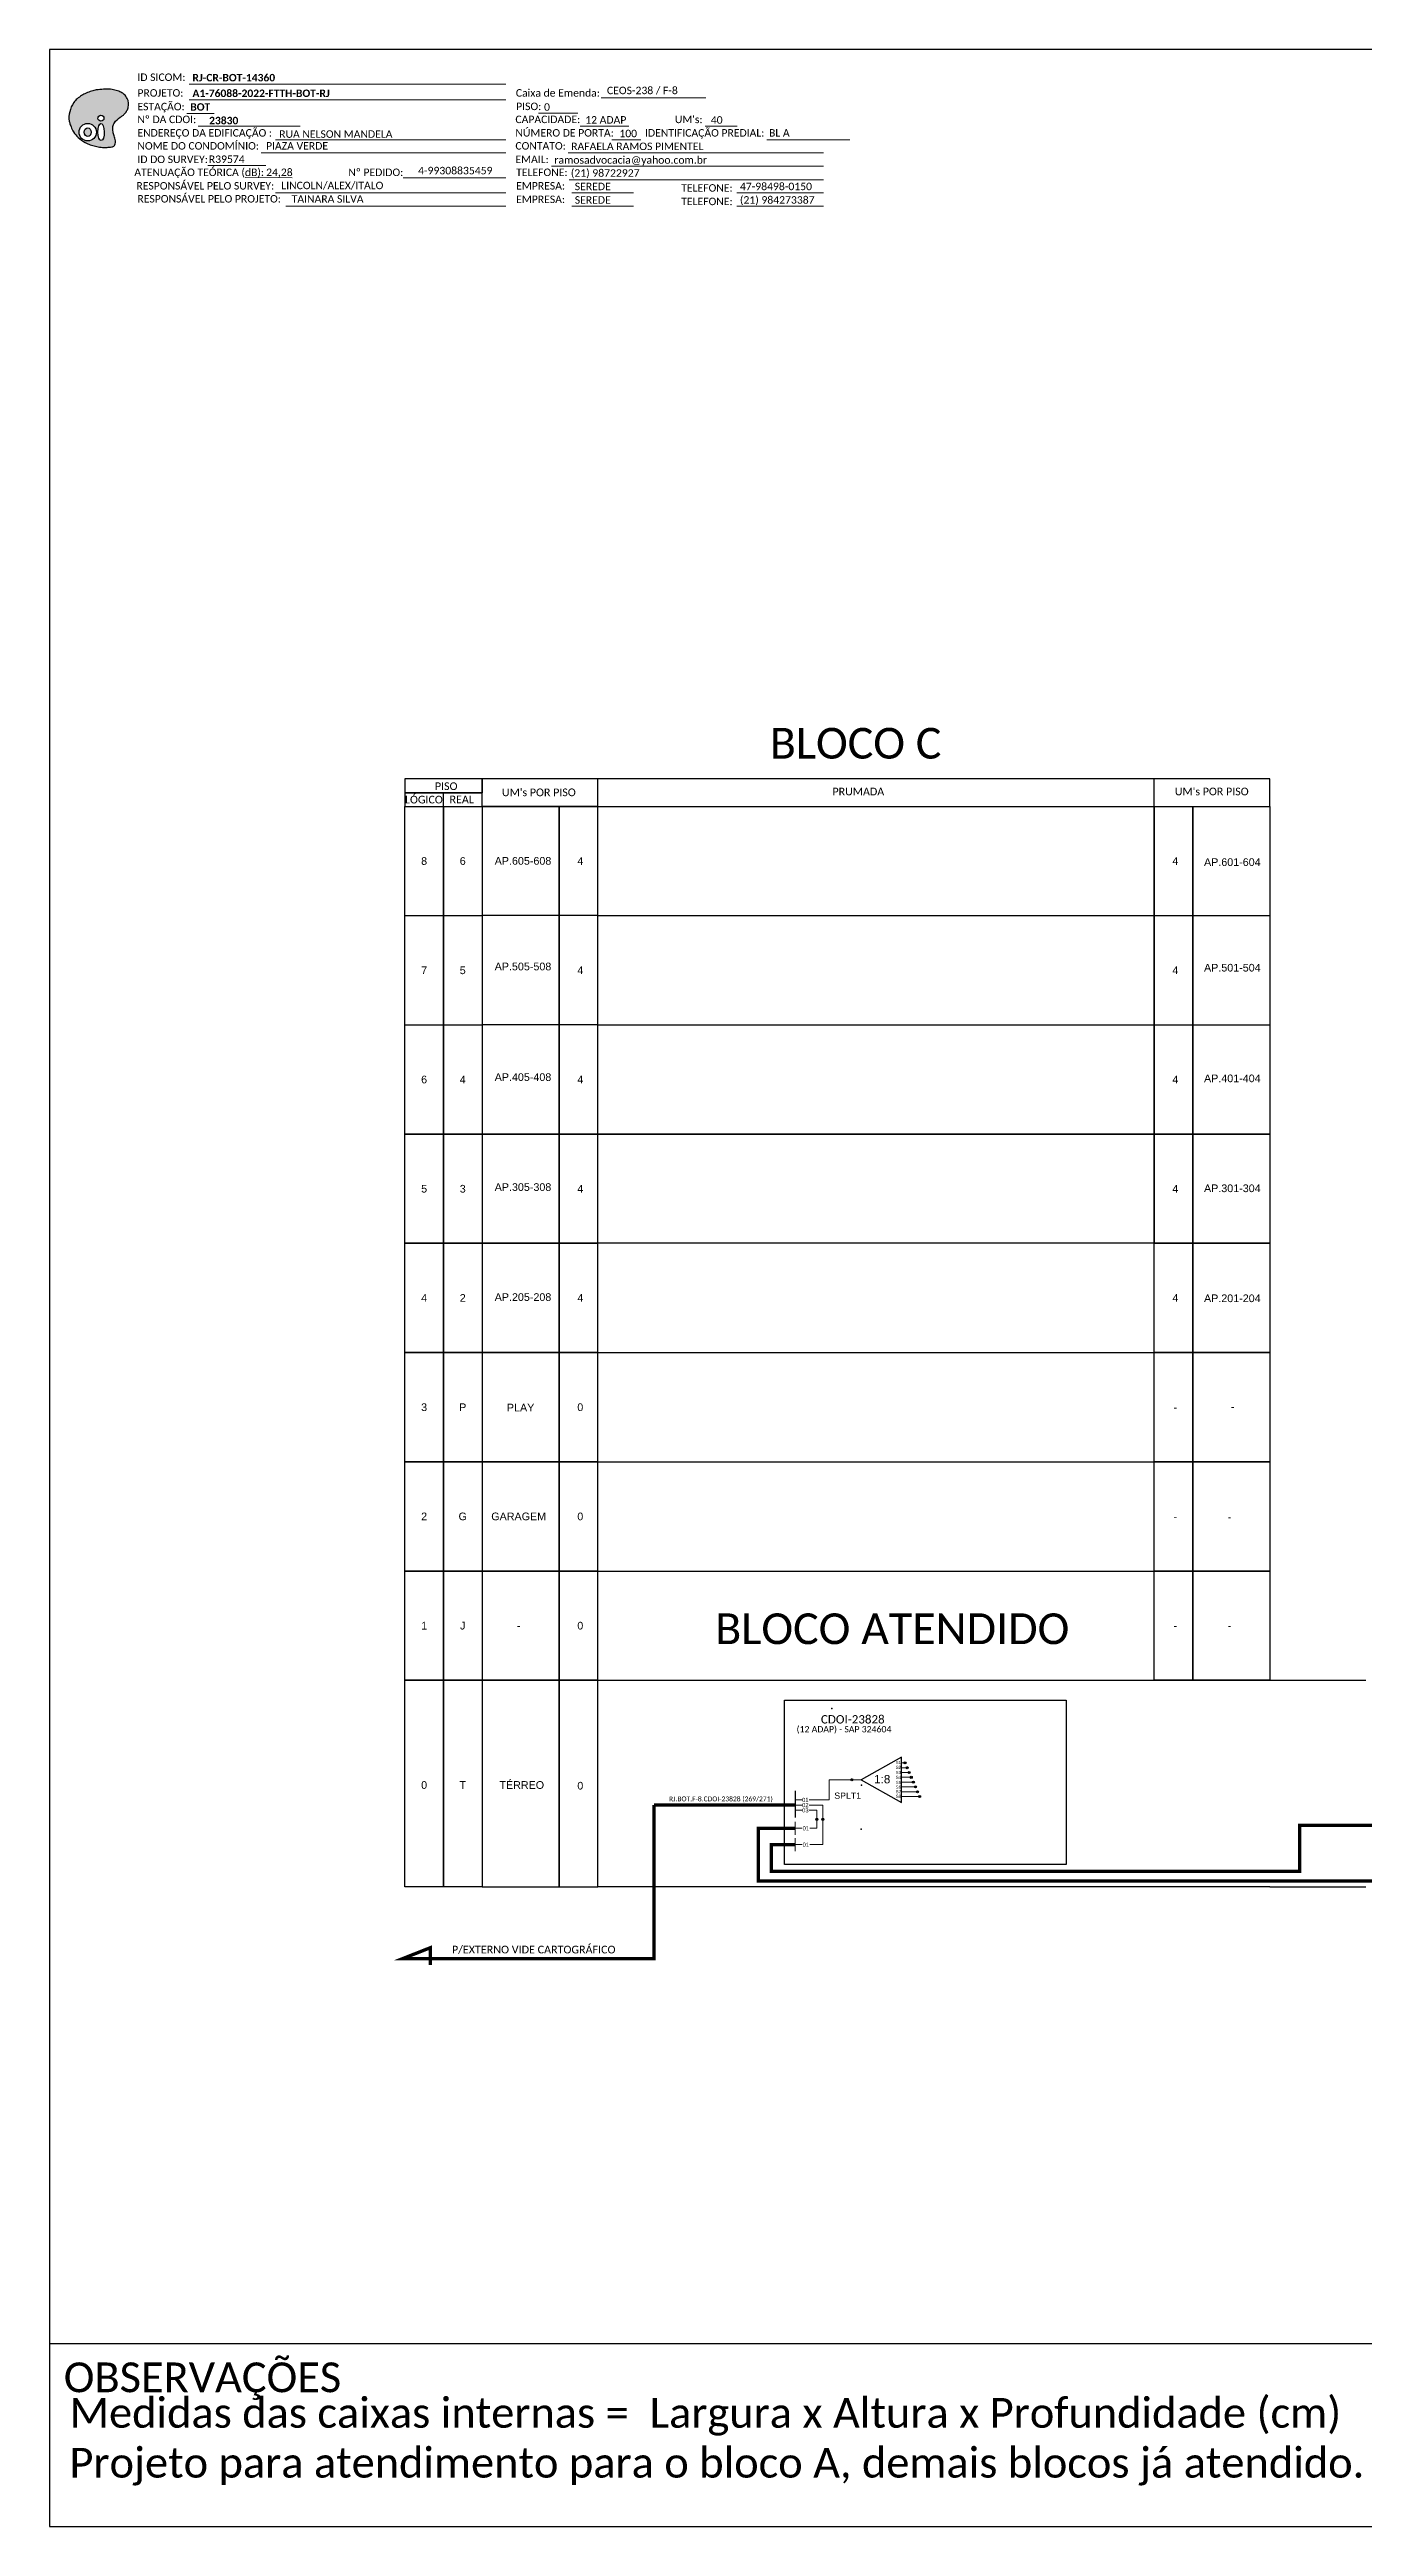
# Model space of a CAD drawing. Header units: inches. Extents: x 38 to 2658, y 14 to 608.
# Drawn here: x 1820 to 2135, y 14 to 608 of the extents above; entities that cross this region are included whole.
import ezdxf
from ezdxf.enums import TextEntityAlignment as Align

# ---------------------------------------------------------------- set-up
doc = ezdxf.new("R2010")
doc.units = ezdxf.units.IN
doc.header["$MEASUREMENT"] = 0
doc.layers.add('AS BUILT', color=10, linetype='Continuous')
doc.styles.add('ARIAL', font='arial.ttf')
doc.styles.add('MtXpl_Calibri', font='calibri.ttf')
doc.styles.add('WMF-Calibri0', font='calibri.ttf')
doc.styles.add('WMF-Calibri1', font='calibrib.ttf')

# ---------------------------------------------------------------- blocks, each defined once
blk = doc.blocks.new('LEG_CDO64_DIR')
blk.add_point((0, 0))
at = {"color": 1, "style": 'WMF-Calibri0', "flags": 4}
blk.add_attdef('MODELO', text='', height=1.5, dxfattribs=at).set_placement((-1.52, -5.5), align=Align.CENTER)
blk.add_attdef('CDO', (-2.62, -3.57), '', height=2, dxfattribs=at)
blk = doc.blocks.new('OI')
h = blk.add_hatch(color=40)
edge = h.paths.add_edge_path()
edge.add_spline(control_points=[(4.35, -0.67), (3.92, -0.99), (3.26, -1.5), (2.81, -2.59), (2.9, -3.5), (3.06, -4.27), (3.31, -4.85), (3.37, -5.39), (3.4, -5.88), (3.2, -6.4), (2.54, -6.61), (1.65, -6.63), (0.55, -6.67), (-0.56, -6.42), (-1.61, -6.14), (-2.77, -5.61), (-3.92, -4.77), (-4.89, -3.7), (-5.34, -2.65), (-5.6, -1.94), (-5.85, -0.96), (-5.71, 0.47), (-5.1, 2.02), (-4.14, 3.02), (-3.3, 3.61), (-2.37, 4.16), (-1.36, 4.44), (-0.56, 4.7), (0.79, 4.85), (2.24, 4.97), (3.79, 4.57), (4.67, 4.21), (5.44, 3.65), (5.76, 2.99), (6.03, 2.21), (6.01, 1.46), (5.72, 0.64), (5.31, 0.08), (4.88, -0.38), (4.51, -0.55), (4.35, -0.67)], knot_values=[0, 0, 0, 0, 1.60434, 2.417191, 3.427595, 4.282808, 4.776746, 5.304182, 5.888771, 6.258406, 6.858137, 7.79129, 8.986195, 10.124242, 11.187857, 12.242908, 13.953784, 15.414161, 16.515391, 17.349188, 17.675853, 19.552021, 21.515531, 22.568638, 23.63245, 24.621084, 25.782718, 26.745347, 27.142653, 29.870543, 31.004649, 31.921532, 32.709589, 33.801391, 34.042471, 35.192333, 35.971461, 36.628871, 37.254359, 37.836911, 37.836911, 37.836911, 37.836911], degree=3, periodic=0)
h.paths.add_polyline_path([(1.13, -0.87, -1), (-0.04, -0.87, -1)], flags=16)
edge = h.paths.add_edge_path(flags=16)
edge.add_ellipse((0.56, -3.59), major_axis=(-0.02, 1.71), ratio=0.361305, start_angle=0, end_angle=360)
h.paths.add_polyline_path([(-0.36, -3.62, -1), (-3.8, -3.62, -1)], flags=16)
edge = h.paths.add_edge_path(flags=0)
edge.add_ellipse((-2.08, -3.62), major_axis=(0, 0.885), ratio=0.758294, start_angle=0, end_angle=360)
at = {"color": 40}
for centre, radius in [((-2.08, -3.62), 1.72), ((0.54, -0.87), 0.587)]:
    blk.add_circle(centre, radius, dxfattribs=at)
blk.add_ellipse((-2.08, -3.62), major_axis=(0, 0.885), ratio=0.758294, start_param=-3.141592653589792, end_param=3.141592653589792, dxfattribs=at)
blk.add_ellipse((0.56, -3.59), major_axis=(-0.02, 1.71), ratio=0.361305, dxfattribs=at)
at = {"color": 40, "start_tangent": (-0.800898, -0.598801), "end_tangent": (-0.800898, -0.598801)}
blk.add_spline([(4.35, -0.67), (3.2, -1.78), (2.9, -2.54), (2.92, -3.55), (3.12, -4.38), (3.28, -4.85), (3.37, -5.37), (3.35, -5.95), (3.2, -6.29), (2.66, -6.55), (1.73, -6.63), (0.54, -6.62), (-0.58, -6.41), (-1.6, -6.11), (-2.56, -5.67), (-3.95, -4.67), (-4.89, -3.56), (-5.37, -2.56), (-5.64, -1.78), (-5.72, -1.46), (-5.63, 0.42), (-4.84, 2.22), (-4.13, 2.99), (-3.27, 3.62), (-2.4, 4.09), (-1.3, 4.47), (-0.37, 4.72), (0.02, 4.77), (2.75, 4.8), (3.85, 4.53), (4.69, 4.16), (5.31, 3.68), (5.85, 2.73), (5.93, 2.5), (5.94, 1.35), (5.67, 0.62), (5.29, 0.08), (4.84, -0.36), (4.35, -0.67)], degree=3, dxfattribs=at)

msp = doc.modelspace()

# ---------------------------------------------------------------- hatches: boundary and pattern name
h = msp.add_hatch(color=7)
h.dxf.hatch_style = 1
h.paths.add_polyline_path([(2025.21, 197.37, 1), (2024.72, 197.37, 1)])
h = msp.add_hatch(color=7)
h.dxf.hatch_style = 1
h.paths.add_polyline_path([(2025.71, 196.22, 1), (2025.22, 196.22, 1)])
h = msp.add_hatch(color=7)
h.dxf.hatch_style = 1
h.paths.add_polyline_path([(2026.21, 195.06, 1), (2025.72, 195.06, 1)])
h = msp.add_hatch(color=7)
h.dxf.hatch_style = 1
h.paths.add_polyline_path([(2026.71, 193.91, 1), (2026.22, 193.91, 1)])
h = msp.add_hatch(color=7)
h.dxf.hatch_style = 1
h.paths.add_polyline_path([(2027.21, 192.76, 1), (2026.72, 192.76, 1)])
h = msp.add_hatch(color=7)
h.dxf.hatch_style = 1
h.paths.add_polyline_path([(2027.71, 191.61, 1), (2027.22, 191.61, 1)])
h = msp.add_hatch(color=7)
h.dxf.hatch_style = 1
h.paths.add_polyline_path([(2028.21, 190.45, 1), (2027.72, 190.45, 1)])
h = msp.add_hatch(color=7)
h.dxf.hatch_style = 1
h.paths.add_polyline_path([(2028.71, 189.3, 1), (2028.22, 189.3, 1)])
at = {"layer": 'AS BUILT'}
h = msp.add_hatch(color=7, dxfattribs=at)
h.dxf.hatch_style = 1
edge = h.paths.add_edge_path()
edge.add_arc((2012.2, 193.33), 0.256, 0, 360)
h = msp.add_hatch(color=3, dxfattribs=at)
h.dxf.hatch_style = 1
edge = h.paths.add_edge_path()
edge.add_arc((2003.8, 183.85), 0.256, 0, 360)
h = msp.add_hatch(color=0, dxfattribs=at)
h.dxf.hatch_style = 1
edge = h.paths.add_edge_path()
edge.add_arc((2005.25, 183.85), 0.256, 0, 360)

# ---------------------------------------------------------------- linework, layer by layer
at = {"color": 0}
for p, q in [((1905, 426.75), (1914.26, 426.75)), ((1905, 400.55), (1905, 426.75)), ((1914.26, 426.75), (1914.26, 400.55)), ((1914.26, 426.75), (1923.52, 426.75)), ((1914.26, 400.55), (1914.26, 426.75)), ((1923.52, 426.75), (1923.52, 400.55)), ((1942.03, 426.75), (1923.52, 426.75)), ((1923.52, 426.75), (1923.52, 400.55)), ((1942.03, 400.55), (1942.03, 426.75)), ((1951.29, 426.75), (1942.03, 426.75)), ((1942.03, 426.75), (1942.03, 400.55)), ((1951.29, 426.75), (2084.68, 426.75)), ((1951.29, 400.55), (1951.29, 426.75)), ((1951.29, 400.55), (1951.29, 426.75)), ((2084.68, 426.75), (2084.68, 400.55)), ((2084.68, 426.75), (2093.94, 426.75)), ((2084.68, 400.55), (2084.68, 426.75)), ((2093.94, 426.75), (2112.45, 426.75)), ((2093.94, 400.55), (2093.94, 426.75)), ((2093.94, 426.75), (2093.94, 400.55)), ((2112.45, 426.75), (2112.45, 400.55)), ((1905, 400.55), (1914.26, 400.55)), ((1905, 374.36), (1905, 400.55)), ((1914.26, 400.55), (1914.26, 374.36)), ((1914.26, 400.55), (1923.52, 400.55)), ((1914.26, 374.36), (1914.26, 400.55)), ((1923.52, 400.55), (1923.52, 374.36)), ((1942.03, 400.55), (1923.52, 400.55)), ((1923.52, 400.55), (1923.52, 374.36)), ((1942.03, 374.36), (1942.03, 400.55)), ((1951.29, 400.55), (1942.03, 400.55)), ((1942.03, 400.55), (1942.03, 374.36)), ((1951.29, 400.55), (2084.68, 400.55)), ((1951.29, 374.36), (1951.29, 400.55)), ((1951.29, 374.36), (1951.29, 400.55)), ((2084.68, 400.55), (2084.68, 374.36)), ((2084.68, 400.55), (2093.94, 400.55)), ((2084.68, 374.36), (2084.68, 400.55)), ((2093.94, 400.55), (2112.45, 400.55)), ((2093.94, 374.36), (2093.94, 400.55)), ((2093.94, 400.55), (2093.94, 374.36)), ((2112.45, 400.55), (2112.45, 374.36)), ((1905, 374.36), (1914.26, 374.36)), ((1905, 348.16), (1905, 374.36)), ((1914.26, 374.36), (1914.26, 348.16)), ((1914.26, 374.36), (1923.52, 374.36)), ((1914.26, 348.16), (1914.26, 374.36)), ((1923.52, 374.36), (1923.52, 348.16)), ((1942.03, 374.36), (1923.52, 374.36)), ((1923.52, 374.36), (1923.52, 348.16)), ((1942.03, 348.16), (1942.03, 374.36)), ((1951.29, 374.36), (1942.03, 374.36)), ((1942.03, 374.36), (1942.03, 348.16)), ((1951.29, 374.36), (2084.68, 374.36)), ((1951.29, 348.16), (1951.29, 374.36)), ((1951.29, 348.16), (1951.29, 374.36)), ((2084.68, 374.36), (2084.68, 348.16)), ((2084.68, 374.36), (2093.94, 374.36)), ((2084.68, 348.16), (2084.68, 374.36)), ((2093.94, 374.36), (2112.45, 374.36)), ((2093.94, 348.16), (2093.94, 374.36)), ((2093.94, 374.36), (2093.94, 348.16)), ((2112.45, 374.36), (2112.45, 348.16)), ((1905, 348.16), (1914.26, 348.16)), ((1905, 321.97), (1905, 348.16)), ((1914.26, 348.16), (1905, 348.16)), ((1914.26, 348.16), (1914.26, 321.97)), ((1914.26, 348.16), (1923.52, 348.16)), ((1914.26, 321.97), (1914.26, 348.16)), ((1923.52, 348.16), (1914.26, 348.16)), ((1923.52, 348.16), (1923.52, 321.97)), ((1942.03, 348.16), (1923.52, 348.16)), ((1923.52, 348.16), (1923.52, 321.97)), ((1923.52, 348.16), (1942.03, 348.16)), ((1942.03, 321.97), (1942.03, 348.16)), ((1951.29, 348.16), (1942.03, 348.16)), ((1942.03, 348.16), (1942.03, 321.97)), ((1942.03, 348.16), (1951.29, 348.16)), ((1951.29, 348.16), (2084.68, 348.16)), ((1951.29, 321.97), (1951.29, 348.16)), ((1951.29, 321.97), (1951.29, 348.16)), ((2084.68, 348.16), (1951.29, 348.16)), ((2084.68, 348.16), (2084.68, 321.97)), ((2084.68, 348.16), (2093.94, 348.16)), ((2084.68, 321.97), (2084.68, 348.16)), ((2093.94, 348.16), (2084.68, 348.16)), ((2093.94, 348.16), (2112.45, 348.16)), ((2093.94, 321.97), (2093.94, 348.16)), ((2093.94, 348.16), (2093.94, 321.97)), ((2112.45, 348.16), (2093.94, 348.16)), ((2112.45, 348.16), (2112.45, 321.97)), ((1914.26, 321.97), (1905, 321.97)), ((1923.52, 321.97), (1914.26, 321.97)), ((1923.52, 321.97), (1942.03, 321.97)), ((1942.03, 321.97), (1951.29, 321.97)), ((2084.68, 321.97), (1951.29, 321.97)), ((2093.94, 321.97), (2084.68, 321.97)), ((2112.45, 321.97), (2093.94, 321.97)), ((1951.29, 217.19), (2084.68, 217.19)), ((1951.29, 167.68), (1951.29, 217.19)), ((2084.68, 217.19), (2093.94, 217.19)), ((2093.94, 217.19), (2112.45, 217.19)), ((2084.68, 167.68), (1951.29, 167.68)), ((2093.94, 167.68), (2084.68, 167.68)), ((2112.45, 167.68), (2093.94, 167.68))]:
    msp.add_line(p, q, dxfattribs=at)
for points in [[(1819.8, 14.26), (2658.36, 14.26), (2658.36, 608.26), (1819.8, 608.26), (1819.8, 14.26)], [(1914.26, 426.75), (1914.26, 430.04)], [(1923.52, 426.75), (2112.45, 426.75), (2112.45, 433.33), (1923.52, 433.33), (1923.52, 433.33), (1923.52, 430.04)], [(1951.29, 295.77), (2084.68, 295.77)], [(1951.29, 269.58), (2084.68, 269.58)], [(1951.29, 243.38), (2084.68, 243.38)], [(2112.45, 217.19), (2135.43, 217.19)], [(2005.25, 187.26), (2005.25, 187.26)], [(2112.45, 167.68), (2135.43, 167.68)], [(1819.8, 58.1), (2175.74, 58.1)]]:
    msp.add_lwpolyline(points)
at = {"color": 7, "lineweight": 0}
for points in [[(1853.27, 599.97), (1929.24, 599.97)], [(1853.27, 596.22), (1929.24, 596.22)], [(1952.08, 596.71), (1977.22, 596.71)], [(1852.75, 592.94), (1859.3, 592.94)], [(1855.42, 589.87), (1879.88, 589.87)], [(1937.04, 592.98), (1946.52, 592.98)], [(1947.09, 589.87), (1958.71, 589.87)], [(1977.03, 589.87), (1984.69, 589.87)], [(1870.57, 583.52), (1929.24, 583.52)], [(1873.99, 586.63), (1929.24, 586.63)], [(1944.2, 583.52), (2005.43, 583.52)], [(1954.67, 586.63), (1961.62, 586.63)], [(1991.84, 586.63), (2011.72, 586.63)], [(1857.74, 580.45), (1871.68, 580.45)], [(1866.75, 577.55), (1877.96, 577.52)], [(1904.6, 577.49), (1929.1, 577.49)], [(1905.11, 577.5), (1929.25, 577.5)], [(1940.16, 580.28), (2005.43, 580.28)], [(1944.45, 577.04), (2005.43, 577.04)], [(1873.99, 573.93), (1929.24, 573.93)], [(1876.48, 570.69), (1929.24, 570.69)], [(1945.06, 573.93), (1959.86, 573.93)], [(1945.06, 570.69), (1959.86, 570.69)], [(1984.66, 573.93), (2005.43, 573.93)], [(1984.66, 570.69), (2005.43, 570.69)], [(2024.96, 197.37), (2024.09, 197.37)], [(2024.09, 196.22), (2025.46, 196.22)], [(2014.42, 193.33), (2012.2, 193.33)], [(2024.09, 195.06), (2025.96, 195.06)], [(2024.09, 193.91), (2026.46, 193.91)], [(2024.09, 192.76), (2026.96, 192.76)], [(2024.09, 191.61), (2027.46, 191.61)], [(2024.09, 190.45), (2027.96, 190.45)], [(2024.09, 189.3), (2028.46, 189.3)]]:
    msp.add_lwpolyline(points, dxfattribs=at)
for points in [[(1905, 430.04), (1923.52, 430.04), (1923.52, 433.33), (1905, 433.33)], [(1905, 426.75), (1923.52, 426.75), (1923.52, 430.04), (1905, 430.04)]]:
    msp.add_lwpolyline(points, close=True)
at = {"color": 0}
for points in [[(1951.29, 426.75), (1951.29, 433.33)], [(2084.68, 426.75), (2084.68, 433.33)]]:
    msp.add_lwpolyline(points, dxfattribs=at)
for points in [[(1905, 321.97), (1914.26, 321.97), (1914.26, 295.77), (1905, 295.77)], [(1914.26, 321.97), (1923.52, 321.97), (1923.52, 295.77), (1914.26, 295.77)], [(1942.03, 321.97), (1923.52, 321.97), (1923.52, 295.77), (1942.03, 295.77)], [(1951.29, 321.97), (1942.03, 321.97), (1942.03, 295.77), (1951.29, 295.77)], [(2084.68, 321.97), (2093.94, 321.97), (2093.94, 295.77), (2084.68, 295.77)], [(2093.94, 321.97), (2112.45, 321.97), (2112.45, 295.77), (2093.94, 295.77)], [(1905, 295.77), (1914.26, 295.77), (1914.26, 269.58), (1905, 269.58)], [(1914.26, 295.77), (1923.52, 295.77), (1923.52, 269.58), (1914.26, 269.58)], [(1942.03, 295.77), (1923.52, 295.77), (1923.52, 269.58), (1942.03, 269.58)], [(1951.29, 295.77), (1942.03, 295.77), (1942.03, 269.58), (1951.29, 269.58)], [(2084.68, 295.77), (2093.94, 295.77), (2093.94, 269.58), (2084.68, 269.58)], [(2093.94, 295.77), (2112.45, 295.77), (2112.45, 269.58), (2093.94, 269.58)], [(1905, 269.58), (1914.26, 269.58), (1914.26, 243.38), (1905, 243.38)], [(1914.26, 269.58), (1923.52, 269.58), (1923.52, 243.38), (1914.26, 243.38)], [(1942.03, 269.58), (1923.52, 269.58), (1923.52, 243.38), (1942.03, 243.38)], [(1951.29, 269.58), (1942.03, 269.58), (1942.03, 243.38), (1951.29, 243.38)], [(2084.68, 269.58), (2093.94, 269.58), (2093.94, 243.38), (2084.68, 243.38)], [(2093.94, 269.58), (2112.45, 269.58), (2112.45, 243.38), (2093.94, 243.38)], [(1905, 243.38), (1914.26, 243.38), (1914.26, 217.19), (1905, 217.19)], [(1914.26, 243.38), (1923.52, 243.38), (1923.52, 217.19), (1914.26, 217.19)], [(1942.03, 243.38), (1923.52, 243.38), (1923.52, 217.19), (1942.03, 217.19)], [(1951.29, 243.38), (1942.03, 243.38), (1942.03, 217.19), (1951.29, 217.19)], [(2084.68, 243.38), (2093.94, 243.38), (2093.94, 217.19), (2084.68, 217.19)], [(2093.94, 243.38), (2112.45, 243.38), (2112.45, 217.19), (2093.94, 217.19)], [(1905, 217.19), (1914.26, 217.19), (1914.26, 167.68), (1905, 167.68)], [(1914.26, 217.19), (1923.52, 217.19), (1923.52, 167.68), (1914.26, 167.68)], [(1942.03, 217.19), (1923.52, 217.19), (1923.52, 167.68), (1942.03, 167.68)], [(1951.29, 217.19), (1942.03, 217.19), (1942.03, 167.68), (1951.29, 167.68)]]:
    msp.add_lwpolyline(points, close=True, dxfattribs=at)
at = {"color": 5}
msp.add_lwpolyline([(1996.06, 212.38), (2063.58, 212.38), (2063.58, 172.98), (1996.06, 172.98)], close=True, dxfattribs=at)
at = {"color": 7, "const_width": 0.8}
msp.add_lwpolyline([(1998.58, 177.78), (1992.92, 177.78), (1992.92, 171.36), (2119.6, 171.36), (2119.6, 182.43), (2177.68, 182.43), (2177.68, 200.77)], dxfattribs=at)
at = {"color": 7}
msp.add_lwpolyline([(2024.09, 198.78), (2014.42, 193.33), (2024.09, 187.89), (2024.09, 198.78)], dxfattribs=at)
at = {"color": 5}
msp.add_lwpolyline([(1998.58, 190.66), (1998.58, 184.31)], dxfattribs=at)
at = {"color": 5, "const_width": 0.8}
for points in [[(1964.77, 187.26), (1964.77, 150.44), (1904.51, 150.44), (1911.15, 153.06), (1911.15, 148.88)], [(1998.58, 187.26), (1964.77, 187.26)]]:
    msp.add_lwpolyline(points, dxfattribs=at)
at = {"color": 1, "const_width": 0.8}
msp.add_lwpolyline([(1998.58, 181.7), (1989.78, 181.7), (1989.78, 169.02), (2420.56, 169.02)], dxfattribs=at)
at = {"color": 1, "lineweight": 0}
msp.add_lwpolyline([(1998.58, 183.26), (1998.58, 180.13)], dxfattribs=at)
at = {"color": 0, "lineweight": 0}
msp.add_lwpolyline([(1998.58, 179.34), (1998.58, 176.21)], dxfattribs=at)
at = {"color": 7}
for centre in [(2024.96, 197.37), (2025.46, 196.22), (2025.96, 195.06), (2026.46, 193.91), (2026.96, 192.76), (2027.46, 191.61), (2027.96, 190.45), (2028.46, 189.3)]:
    msp.add_circle(centre, 0.242, dxfattribs=at)
msp.add_point((2014.53, 192.02), dxfattribs=at)
at = {"layer": 'AS BUILT', "color": 7, "lineweight": 0}
for points in [[(2012.2, 193.33), (2006.77, 193.33), (2006.77, 188.51), (2001.94, 188.51)], [(2000.19, 188.51), (1998.58, 188.51)], [(2000.19, 187.26), (1998.58, 187.26)], [(2000.19, 187.26), (1998.58, 187.26)], [(2005.25, 187.26), (2005.25, 187.26), (2001.94, 187.26)], [(2005.25, 187.26), (2005.25, 183.85)], [(2005.25, 183.85), (2005.25, 177.78)], [(2000.19, 177.78), (1998.58, 177.78)], [(2002.11, 177.78), (2005.25, 177.78)]]:
    msp.add_lwpolyline(points, dxfattribs=at)
at = {"layer": 'AS BUILT', "color": 0, "lineweight": 0}
for points in [[(2000.19, 186.01), (1998.58, 186.01)], [(2003.8, 186.01), (2003.8, 186.01), (2001.94, 186.01)], [(2003.8, 186.01), (2003.8, 183.85)]]:
    msp.add_lwpolyline(points, dxfattribs=at)
at = {"layer": 'AS BUILT', "color": 3, "lineweight": 0}
for points in [[(2000.19, 181.7), (1998.58, 181.7)], [(2002.11, 181.7), (2003.8, 181.7)], [(2003.8, 181.7), (2003.8, 183.85)]]:
    msp.add_lwpolyline(points, dxfattribs=at)
at = {"layer": 'AS BUILT', "color": 7}
msp.add_circle((2012.2, 193.33), 0.256, dxfattribs=at)
at = {"layer": 'AS BUILT', "color": 3}
msp.add_circle((2003.8, 183.85), 0.256, dxfattribs=at)
at = {"layer": 'AS BUILT', "color": 0}
msp.add_circle((2005.25, 183.85), 0.256, dxfattribs=at)
at = {"layer": 'AS BUILT'}
msp.add_point((2014.42, 181.44), dxfattribs=at)

# ---------------------------------------------------------------- block references
at = {"color": 7, "xscale": 1.213923925195771, "yscale": 1.213923925533891, "zscale": 1.213923925163967, "rotation": 0.1532895858424417}
msp.add_blockref('OI', (1831.47, 592.84), dxfattribs=at)
at = {"color": 5}
ref = msp.add_blockref('LEG_CDO64_DIR', (2007.41, 210.39), dxfattribs=at)
ref.add_attrib('CDO', 'CDOI-23828', (2004.79, 206.82), dxfattribs={"color": 5, "height": 2, "style": 'WMF-Calibri0'})
ref.add_attrib('MODELO', '(12 ADAP) - SAP 324604', dxfattribs={"color": 5, "height": 1.5, "style": 'WMF-Calibri0'}).set_placement((2010.32, 204.7), align=Align.CENTER)

# ---------------------------------------------------------------- texts
at = {"color": 7, "lineweight": 0, "style": 'WMF-Calibri0'}
for s, height, p in [('ID SICOM:', 1.793, (1840.87, 600.72)), ('PROJETO:', 1.793, (1840.87, 596.96)), ('ESTAÇÃO:', 1.793, (1840.87, 593.68)), ('Caixa de Emenda:', 1.7927, (1931.63, 596.96)), ('PISO:', 1.793, (1931.7, 593.73)), ('Nº DA CDOI:', 1.7927, (1840.87, 590.61)), ('ENDEREÇO DA EDIFICAÇÃO :', 1.7927, (1840.87, 587.38)), ('CAPACIDADE:', 1.7927, (1931.52, 590.61)), ('NÚMERO DE PORTA:', 1.7927, (1931.52, 587.38)), ('IDENTIFICAÇÃO PREDIAL:', 1.7927, (1962.6, 587.38)), ("UM's:", 1.793, (1969.76, 590.61)), ('BL A', 1.793, (1992.34, 587.38)), ('NOME DO CONDOMÍNIO:', 1.7927, (1840.87, 584.26)), ('ID DO SURVEY:', 1.7927, (1840.87, 581.03)), (' PIAZA VERDE ', 1.7927, (1871.08, 584.26)), ('CONTATO:', 1.793, (1931.52, 584.26)), ('EMAIL:', 1.793, (1931.52, 581.03)), ('ATENUAÇÃO TEÓRICA (dB):', 1.7927, (1840.13, 577.92)), ('RESPONSÁVEL PELO SURVEY:', 1.7927, (1840.63, 574.68)), ('24,28', 1.793, (1871.74, 577.92)), ('Nº PEDIDO:', 1.793, (1891.46, 577.92)), ('TELEFONE:', 1.793, (1931.7, 577.92)), ('EMPRESA:', 1.793, (1931.7, 574.68)), ('RESPONSÁVEL PELO PROJETO:', 1.7927, (1840.87, 571.57)), ('EMPRESA:', 1.793, (1931.7, 571.44)), ('TELEFONE:', 1.793, (1971.3, 574.17)), ('TELEFONE:', 1.793, (1971.3, 570.94))]:
    msp.add_text(s, height=height, dxfattribs=at).set_placement(p)
at = {"color": 7, "linetype": 'Continuous'}
for s, height, style, p in [('RJ-CR-BOT-14360', 1.7927, 'WMF-Calibri1', (1854.07, 600.62)), ('BOT', 1.793, 'WMF-Calibri1', (1853.55, 593.59)), ('A1-76088-2022-FTTH-BOT-RJ', 1.7927, 'WMF-Calibri1', (1854.07, 596.87)), ('0', 1.79, 'WMF-Calibri0', (1938.39, 593.58)), ('CEOS-238 / F-8', 1.7927, 'WMF-Calibri0', (1953.48, 597.55)), (' RUA NELSON MANDELA', 1.7927, 'WMF-Calibri0', (1874.25, 587.09)), ('12 ADAP', 1.793, 'WMF-Calibri0', (1948.26, 590.49)), ('100', 1.793, 'WMF-Calibri0', (1956.45, 587.23)), ('40', 1.793, 'WMF-Calibri0', (1978.38, 590.47)), ('R39574', 1.793, 'WMF-Calibri0', (1858, 581.06)), ('ramosadvocacia@yahoo.com.br', 1.7927, 'WMF-Calibri0', (1940.87, 580.88)), ('RAFAELA RAMOS PIMENTEL', 1.7927, 'WMF-Calibri0', (1944.89, 584.15)), ('LINCOLN/ALEX/ITALO', 1.7927, 'WMF-Calibri0', (1875.38, 574.77)), ('(21) 98722927 ', 1.7927, 'WMF-Calibri0', (1944.81, 577.75)), ('SEREDE', 1.793, 'WMF-Calibri0', (1945.76, 574.53)), ('47-98498-0150', 1.7927, 'WMF-Calibri0', (1985.36, 574.53)), ('TAINARA SILVA', 1.7927, 'WMF-Calibri0', (1877.87, 571.53)), ('SEREDE', 1.793, 'WMF-Calibri0', (1945.76, 571.29)), ('(21) 984273387', 1.7927, 'WMF-Calibri0', (1985.36, 571.29))]:
    msp.add_text(s, height=height, dxfattribs=dict(at, style=style)).set_placement(p)
at = {"color": 7, "linetype": 'Continuous', "style": 'WMF-Calibri1'}
msp.add_text('23830', height=1.793, dxfattribs=at).set_placement((1861.57, 590.33), align=Align.CENTER)
at = {"color": 7}
for s, height, style, p in [('4-99308835459', 1.7927, 'WMF-Calibri0', (1908.18, 578.33)), ('S1', 0.75, 'ARIAL', (2022.72, 197.1)), ('S2', 0.75, 'ARIAL', (2022.72, 195.92)), ('SPLT1', 1.5, 'ARIAL', (2008, 188.76)), ('1:8', 2, 'ARIAL', (2017.55, 192.48)), ('S3', 0.75, 'ARIAL', (2022.72, 194.7)), ('S4', 0.75, 'ARIAL', (2022.72, 193.53)), ('S5', 0.75, 'ARIAL', (2022.72, 192.31)), ('S6', 0.75, 'ARIAL', (2022.72, 191.19)), ('S7', 0.75, 'ARIAL', (2022.72, 190.1)), ('S8', 0.75, 'ARIAL', (2022.72, 188.98)), ('P/EXTERNO VIDE CARTOGRÁFICO', 1.8536, 'WMF-Calibri0', (1916.31, 151.68))]:
    msp.add_text(s, height=height, dxfattribs=dict(at, style=style)).set_placement(p)
at = {"style": 'WMF-Calibri0'}
for s, height, p in [('BLOCO C', 7.371, (1992.53, 438.21)), ('  LÓGICO', 1.84, (1903.74, 427.46)), ('     PISO', 1.84, (1908.97, 430.68)), ('    REAL', 1.84, (1913.14, 427.5)), ("UM's POR PISO", 1.84, (1928.29, 429.2)), ('PRUMADA', 1.84, (2007.55, 429.4)), ("UM's POR PISO", 1.84, (2089.66, 429.41)), ('OBSERVAÇÕES', 7.1308, (1823.21, 46.45))]:
    msp.add_text(s, height=height, dxfattribs=at).set_placement(p)
at = {"color": 0, "style": 'ARIAL'}
for s, p in [('8', (1909.63, 413.65)), ('6', (1918.89, 413.65)), ('AP.605-608', (1933.34, 413.69)), ('4', (1947.08, 413.65)), ('4', (2089.78, 413.65)), ('AP.601-604', (2103.45, 413.39)), ('7', (1909.63, 387.45)), ('5', (1918.89, 387.45)), ('AP.505-508', (1933.34, 388.36)), ('4', (1947.08, 387.45)), ('4', (2089.78, 387.45)), ('AP.501-504', (2103.45, 388.07)), ('AP.405-408', (1933.34, 361.83)), ('AP.401-404', (2103.45, 361.53)), ('6', (1909.63, 361.26)), ('4', (1918.89, 361.26)), ('4', (1947.08, 361.26)), ('4', (2089.78, 361.26)), ('5', (1909.63, 335.06)), ('3', (1918.89, 335.06)), ('AP.305-308', (1933.34, 335.46)), ('4', (1947.08, 335.06)), ('4', (2089.78, 335.06)), ('AP.301-304', (2103.45, 335.17)), ('4', (1909.63, 308.87)), ('2', (1918.89, 308.87)), ('AP.205-208', (1933.34, 309.08)), ('4', (1947.08, 308.87)), ('4', (2089.78, 308.87)), ('AP.201-204', (2103.45, 308.79)), ('3', (1909.63, 282.67)), ('P', (1918.89, 282.67)), ('PLAY', (1932.77, 282.58)), ('0', (1947.08, 282.67)), ('-', (2089.78, 282.67)), ('-', (2103.55, 282.79)), ('2', (1909.63, 256.48)), ('G', (1918.89, 256.48)), ('GARAGEM', (1932.3, 256.48)), ('0', (1947.08, 256.48)), ('-', (2089.78, 256.48)), ('-', (2102.77, 256.35)), ('1', (1909.63, 230.28)), ('J', (1918.89, 230.28)), ('-', (1932.3, 230.28)), ('0', (1947.08, 230.28)), ('-', (2089.78, 230.28)), ('-', (2102.77, 230.28)), ('0', (1909.63, 192.07)), ('T', (1918.89, 192.07)), ('TÉRREO', (1933.05, 192.07)), ('0', (1947.08, 191.9))]:
    msp.add_text(s, height=1.84, dxfattribs=at).set_placement(p, align=Align.MIDDLE_CENTER)
at = {"color": 2, "style": 'WMF-Calibri0'}
msp.add_text('BLOCO ATENDIDO', height=7.3715, dxfattribs=at).set_placement((1979.43, 225.85))
at = {"color": 5, "style": 'MtXpl_Calibri'}
msp.add_text('RJ.BOT.F-8.CDOI-23828 (269/271)', height=1.1616, dxfattribs=at).set_placement((1968.35, 188.15))
at = {"color": 7, "style": 'ARIAL'}
for p in [(2001.05, 188.5), (2001.16, 177.78)]:
    msp.add_text('01', height=1, dxfattribs=at).set_placement(p, align=Align.MIDDLE_CENTER)
at = {"style": 'ARIAL'}
for s, p in [('02', (2001.05, 187.25)), ('03', (2001.05, 186)), ('01', (2001.16, 181.7))]:
    msp.add_text(s, height=1, dxfattribs=at).set_placement(p, align=Align.MIDDLE_CENTER)
at = {"char_height": 7.1308, "width": 658.8434, "attachment_point": 1, "style": 'WMF-Calibri0'}
for s, insert in [('Medidas das caixas internas =  Largura x Altura x Profundidade (cm)', (1824.57, 45.06)), ('\\C1;Projeto para atendimento para o bloco A, demais blocos já atendido.', (1824.57, 33.1))]:
    msp.add_mtext(s, dxfattribs=dict(at, insert=insert))

doc.saveas('drawing.dxf')
